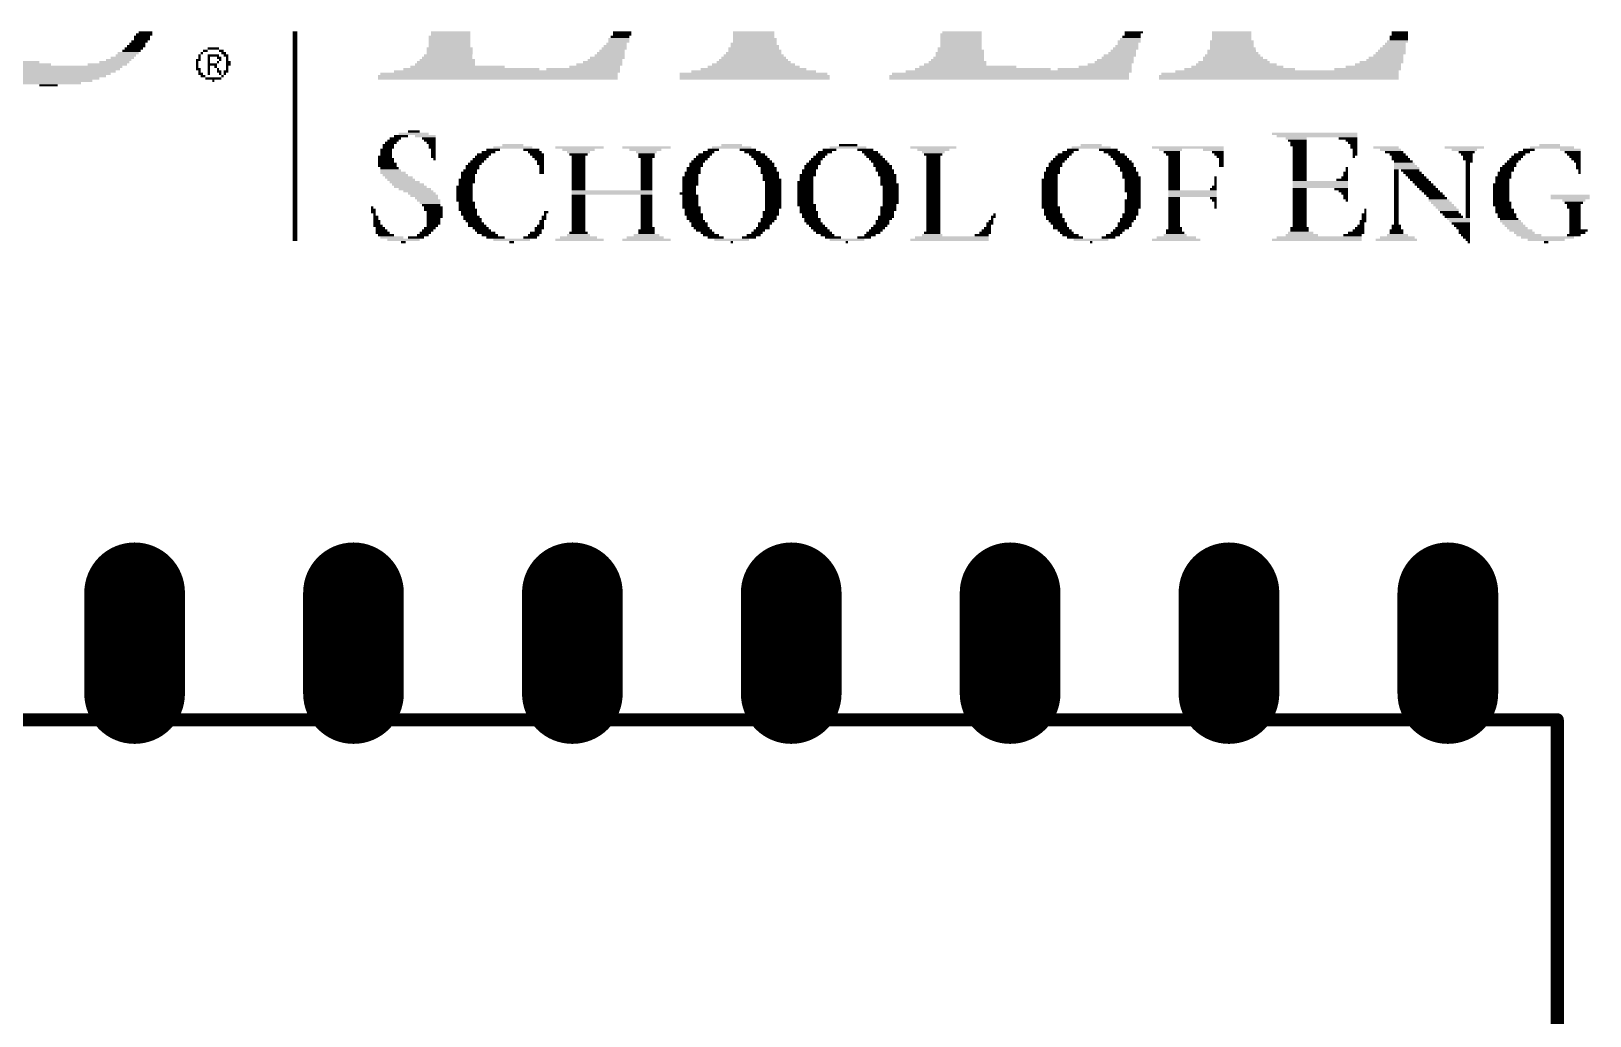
# Model space of a CAD drawing. Extents: x 0 to 49.2, y 3.8 to 49.5.
# Drawn here: x 20.64 to 38.73, y 15.23 to 26.66 of the extents above; entities that cross this region are included whole.
import ezdxf

# ---------------------------------------------------------------- set-up
doc = ezdxf.new("R2010")
doc.units = 0
for name, color, linetype in [('17', 82, 'CONTINUOUS'), ('200', 7, 'CONTINUOUS'), ('21', 253, 'CONTINUOUS')]:
    doc.layers.add(name, color=color, linetype=linetype)

# ---------------------------------------------------------------- blocks, each defined once
blk = doc.blocks.new('RECT')
blk.add_solid([(-0.5, -0.5), (0.5, -0.5), (-0.5, 0.5), (0.5, 0.5)])
blk = doc.blocks.new('LONGP100')
at = {"const_width": 1}
blk.add_lwpolyline([(-0.5, 0), (0.5, 0)], dxfattribs=at)
at = {"const_width": 0.5}
for points in [[(-0.5, 0.25, 1), (-0.5, -0.25)], [(0.5, -0.25, 1), (0.5, 0.25)]]:
    blk.add_lwpolyline(points, format="xyb", dxfattribs=at)

msp = doc.modelspace()

# ---------------------------------------------------------------- linework, layer by layer
at = {"layer": '21', "const_width": 0.1524}
for points in [[(38.349, 18.669), (12.949, 18.669)], [(38.349, 18.669), (38.349, 12.827)]]:
    msp.add_lwpolyline(points, dxfattribs=at)
at = {"layer": '21', "const_width": 0.0762}
for points in [[(38.3871, 18.669, 1), (38.3109, 18.669)], [(38.349, 18.6309, 1), (38.349, 18.7071)]]:
    msp.add_lwpolyline(points, format="xyb", dxfattribs=at)

# ---------------------------------------------------------------- block references
at = {"layer": '17', "xscale": 1.1684, "yscale": 1.1684, "rotation": 90}
for p in [(21.839, 19.558), (21.839, 19.558), (24.379, 19.558), (24.379, 19.558), (26.919, 19.558), (26.919, 19.558), (29.459, 19.558), (29.459, 19.558), (31.999, 19.558), (31.999, 19.558), (34.539, 19.558), (34.539, 19.558), (37.079, 19.558), (37.079, 19.558)]:
    msp.add_blockref('LONGP100', p, dxfattribs=at)
at = {"layer": '200'}
for p, xscale, yscale in [((21.9235, 26.5918), 0.1854, 0.0267), ((21.9502, 26.6185), 0.188, 0.0267), ((21.9641, 26.6453), 0.16, 0.0269), ((23.7015, 26.6453), 0.0533, 0.0269), ((23.7015, 26.6185), 0.0533, 0.0267), ((23.7015, 26.5918), 0.0533, 0.0267), ((25.4935, 26.5918), 0.4826, 0.0267), ((25.5074, 26.6453), 0.4547, 0.0269), ((25.5074, 26.6185), 0.4547, 0.0267), ((27.4721, 26.5918), 0.2134, 0.0267), ((27.4975, 26.6453), 0.2134, 0.0269), ((27.4975, 26.6185), 0.2134, 0.0267), ((29.0228, 26.6453), 0.4801, 0.0269), ((29.0228, 26.6185), 0.4801, 0.0267), ((29.0228, 26.5918), 0.4801, 0.0267), ((31.4282, 26.6185), 0.4801, 0.0267), ((31.4282, 26.5918), 0.4801, 0.0267), ((31.4409, 26.6453), 0.4547, 0.0269), ((33.4081, 26.5918), 0.2134, 0.0267), ((33.4335, 26.6453), 0.2134, 0.0269), ((33.4208, 26.6185), 0.188, 0.0267), ((34.5702, 26.6453), 0.4547, 0.0269), ((34.5702, 26.6185), 0.4547, 0.0267), ((34.5702, 26.5918), 0.4547, 0.0267), ((36.5095, 26.5918), 0.2134, 0.0267), ((36.5222, 26.6453), 0.188, 0.0269), ((36.5222, 26.6185), 0.188, 0.0267), ((21.7635, 26.4046), 0.2413, 0.0267), ((21.8028, 26.4313), 0.2134, 0.0267), ((21.8308, 26.4581), 0.2134, 0.0269), ((21.8562, 26.4849), 0.2134, 0.0267), ((21.8702, 26.5116), 0.1854, 0.0267), ((21.8968, 26.5384), 0.188, 0.0269), ((21.9235, 26.5652), 0.1854, 0.0267), ((22.6195, 26.4046), 0.0279, 0.0267), ((22.6601, 26.4313), 0.0533, 0.0267), ((22.7528, 26.4581), 0.1321, 0.0269), ((22.8455, 26.4313), 0.0533, 0.0267), ((22.8735, 26.4046), 0.0533, 0.0267), ((23.7015, 26.5652), 0.0533, 0.0267), ((23.7015, 26.5384), 0.0533, 0.0269), ((23.7015, 26.5116), 0.0533, 0.0267), ((23.7015, 26.4849), 0.0533, 0.0267), ((23.7015, 26.4581), 0.0533, 0.0269), ((23.7015, 26.4313), 0.0533, 0.0267), ((23.7015, 26.4046), 0.0533, 0.0267), ((25.4935, 26.4581), 0.5334, 0.0269), ((25.4935, 26.4313), 0.5334, 0.0267), ((25.4935, 26.4046), 0.5334, 0.0267), ((25.4935, 26.5652), 0.4826, 0.0267), ((25.4935, 26.5384), 0.4826, 0.0269), ((25.4935, 26.5116), 0.4826, 0.0267), ((25.4935, 26.4849), 0.4826, 0.0267), ((27.3655, 26.4046), 0.32, 0.0267), ((27.3782, 26.4313), 0.2946, 0.0267), ((27.4048, 26.4581), 0.2921, 0.0269), ((27.4175, 26.4849), 0.2667, 0.0267), ((27.4315, 26.5116), 0.2388, 0.0267), ((27.4582, 26.5652), 0.2413, 0.0267), ((27.4582, 26.5384), 0.2413, 0.0269), ((29.0228, 26.4046), 0.6426, 0.0267), ((29.0228, 26.4581), 0.5867, 0.0269), ((29.0368, 26.4313), 0.6147, 0.0267), ((29.0355, 26.4849), 0.5613, 0.0267), ((29.0228, 26.5116), 0.5359, 0.0267), ((29.0368, 26.5652), 0.508, 0.0267), ((29.0368, 26.5384), 0.508, 0.0269), ((31.4155, 26.4046), 0.5613, 0.0267), ((31.4142, 26.4581), 0.508, 0.0269), ((31.4282, 26.4313), 0.5359, 0.0267), ((31.4282, 26.5652), 0.4801, 0.0267), ((31.4282, 26.5384), 0.4801, 0.0269), ((31.4282, 26.5116), 0.4801, 0.0267), ((31.4282, 26.4849), 0.4801, 0.0267), ((33.3002, 26.4046), 0.3226, 0.0267), ((33.3141, 26.4313), 0.2946, 0.0267), ((33.3395, 26.4581), 0.2946, 0.0269), ((33.3535, 26.4849), 0.2667, 0.0267), ((33.3802, 26.5384), 0.2692, 0.0269), ((33.3662, 26.5116), 0.2413, 0.0267), ((33.3941, 26.5652), 0.2413, 0.0267), ((34.5702, 26.4313), 0.5613, 0.0267), ((34.5841, 26.4046), 0.5893, 0.0267), ((34.5714, 26.5384), 0.508, 0.0269), ((34.5714, 26.5116), 0.508, 0.0267), ((34.5714, 26.4849), 0.508, 0.0267), ((34.5841, 26.4581), 0.5334, 0.0269), ((34.5702, 26.5652), 0.4547, 0.0267), ((36.4142, 26.4046), 0.348, 0.0267), ((36.4282, 26.4313), 0.32, 0.0267), ((36.4409, 26.4581), 0.2946, 0.0269), ((36.4548, 26.4849), 0.2667, 0.0267), ((36.4688, 26.5116), 0.2388, 0.0267), ((36.4955, 26.5384), 0.2413, 0.0269), ((36.5095, 26.5652), 0.2134, 0.0267), ((20.3055, 26.2977), 0.856, 0.0267), ((20.3868, 26.271), 0.9627, 0.0267), ((20.8275, 26.2442), 1.7374, 0.0269), ((20.8275, 26.2174), 1.6866, 0.0267), ((21.5222, 26.271), 0.4547, 0.0267), ((21.6035, 26.2977), 0.348, 0.0267), ((21.6555, 26.3244), 0.2946, 0.0267), ((21.6962, 26.3512), 0.2692, 0.0269), ((21.7368, 26.378), 0.2388, 0.0267), ((22.5648, 26.2977), 0.0254, 0.0267), ((22.5648, 26.271), 0.0254, 0.0267), ((22.5648, 26.2442), 0.0254, 0.0269), ((22.5788, 26.3244), 0.0533, 0.0267), ((22.5788, 26.2174), 0.0533, 0.0267), ((22.5915, 26.378), 0.0279, 0.0267), ((22.5915, 26.3512), 0.0279, 0.0269), ((22.7528, 26.378), 0.1321, 0.0267), ((22.6995, 26.3512), 0.0254, 0.0269), ((22.6995, 26.3244), 0.0254, 0.0267), ((22.6995, 26.2977), 0.0254, 0.0267), ((22.7401, 26.271), 0.1067, 0.0267), ((22.6995, 26.2442), 0.0254, 0.0269), ((22.6995, 26.2174), 0.0254, 0.0267), ((22.7795, 26.2442), 0.0279, 0.0269), ((22.8201, 26.3512), 0.0533, 0.0269), ((22.8062, 26.2977), 0.0254, 0.0267), ((22.8062, 26.2174), 0.0254, 0.0267), ((22.8328, 26.3244), 0.0279, 0.0267), ((22.8989, 26.378), 0.0533, 0.0267), ((22.9128, 26.3512), 0.0254, 0.0269), ((22.9128, 26.3244), 0.0254, 0.0267), ((22.9128, 26.2442), 0.0254, 0.0269), ((22.9128, 26.2174), 0.0254, 0.0267), ((22.9268, 26.2977), 0.0533, 0.0267), ((22.9268, 26.271), 0.0533, 0.0267), ((23.7015, 26.378), 0.0533, 0.0267), ((23.7015, 26.3512), 0.0533, 0.0269), ((23.7015, 26.3244), 0.0533, 0.0267), ((23.7015, 26.2977), 0.0533, 0.0267), ((23.7015, 26.271), 0.0533, 0.0267), ((23.7015, 26.2442), 0.0533, 0.0269), ((23.7015, 26.2174), 0.0533, 0.0267), ((25.7462, 26.2174), 1.5773, 0.0267), ((25.5862, 26.2442), 1.0947, 0.0269), ((25.4401, 26.271), 0.696, 0.0267), ((25.4528, 26.2977), 0.6706, 0.0267), ((25.4668, 26.3244), 0.6426, 0.0267), ((25.4668, 26.3512), 0.5867, 0.0269), ((25.4795, 26.378), 0.5613, 0.0267), ((27.0441, 26.2174), 0.856, 0.0267), ((27.1775, 26.2442), 0.5893, 0.0269), ((27.2308, 26.271), 0.5334, 0.0267), ((27.2702, 26.2977), 0.4547, 0.0267), ((27.2969, 26.3244), 0.4013, 0.0267), ((27.3248, 26.3512), 0.4013, 0.0269), ((27.3515, 26.378), 0.348, 0.0267), ((29.0215, 26.2174), 1.2294, 0.0267), ((29.0228, 26.2442), 1.0693, 0.0269), ((29.0228, 26.271), 0.9627, 0.0267), ((29.0228, 26.2977), 0.856, 0.0267), ((29.0215, 26.3244), 0.8026, 0.0267), ((29.0228, 26.3512), 0.7493, 0.0269), ((29.0215, 26.378), 0.696, 0.0267), ((31.6822, 26.2174), 1.5773, 0.0267), ((31.5082, 26.2442), 1.1227, 0.0269), ((31.3609, 26.271), 0.7214, 0.0267), ((31.3875, 26.2977), 0.668, 0.0267), ((31.3888, 26.3244), 0.6147, 0.0267), ((31.4015, 26.3512), 0.5893, 0.0269), ((31.4155, 26.378), 0.5613, 0.0267), ((32.9801, 26.2174), 0.856, 0.0267), ((33.1008, 26.2442), 0.6147, 0.0269), ((33.1541, 26.271), 0.508, 0.0267), ((33.2062, 26.2977), 0.4547, 0.0267), ((33.2202, 26.3244), 0.4267, 0.0267), ((33.2468, 26.3512), 0.3734, 0.0269), ((33.2735, 26.378), 0.3759, 0.0267), ((34.6641, 26.2174), 1.2827, 0.0267), ((34.6362, 26.2442), 1.0693, 0.0269), ((34.6235, 26.271), 0.9373, 0.0267), ((34.5968, 26.2977), 0.828, 0.0267), ((34.5841, 26.3512), 0.696, 0.0269), ((34.6108, 26.3244), 0.7493, 0.0267), ((34.5829, 26.378), 0.6426, 0.0267), ((36.1475, 26.2174), 0.7747, 0.0267), ((36.2148, 26.2442), 0.6401, 0.0269), ((36.2681, 26.271), 0.5334, 0.0267), ((36.3088, 26.2977), 0.508, 0.0267), ((36.3482, 26.3244), 0.4293, 0.0267), ((36.3621, 26.3512), 0.4013, 0.0269), ((36.3888, 26.378), 0.348, 0.0267), ((20.8275, 26.1908), 1.5799, 0.0267), ((20.8275, 26.1641), 1.4681, 0.0267), ((20.8402, 26.1373), 1.336, 0.0269), ((20.8275, 26.1105), 1.204, 0.0267), ((20.8402, 26.0838), 1.016, 0.0267), ((20.8415, 26.0572), 0.7493, 0.0267), ((22.5915, 26.1908), 0.0279, 0.0267), ((22.6055, 26.1641), 0.0559, 0.0267), ((22.6322, 26.1373), 0.0533, 0.0269), ((22.7528, 26.1105), 0.188, 0.0267), ((22.6995, 26.1908), 0.0254, 0.0267), ((22.6995, 26.1641), 0.0254, 0.0267), ((22.7528, 26.0838), 0.0254, 0.0267), ((22.8201, 26.1908), 0.0533, 0.0267), ((22.8328, 26.1641), 0.0279, 0.0267), ((22.8595, 26.1373), 0.0254, 0.0269), ((22.8862, 26.1641), 0.0279, 0.0267), ((22.8989, 26.1908), 0.0533, 0.0267), ((23.7015, 26.1908), 0.0533, 0.0267), ((23.7015, 26.1641), 0.0533, 0.0267), ((23.7015, 26.1373), 0.0533, 0.0269), ((23.7015, 26.1105), 0.0533, 0.0267), ((23.7015, 26.0838), 0.0533, 0.0267), ((23.7015, 26.0572), 0.0533, 0.0267), ((26.0548, 26.1373), 2.7788, 0.0269), ((26.0548, 26.1105), 2.7788, 0.0267), ((26.0675, 26.1641), 2.7534, 0.0267), ((26.1615, 26.1908), 2.6213, 0.0267), ((29.0215, 26.1641), 1.712, 0.0267), ((29.0355, 26.1373), 1.7399, 0.0269), ((29.0355, 26.1105), 1.7399, 0.0267), ((29.0228, 26.1908), 1.4453, 0.0267), ((31.9895, 26.1373), 2.7813, 0.0269), ((31.9895, 26.1105), 2.7813, 0.0267), ((32.0035, 26.1641), 2.7534, 0.0267), ((32.0975, 26.1908), 2.6213, 0.0267), ((35.1188, 26.1373), 2.7813, 0.0269), ((35.1188, 26.1105), 2.7813, 0.0267), ((35.1315, 26.1641), 2.7559, 0.0267), ((35.2128, 26.1908), 2.5933, 0.0267), ((20.8402, 26.0304), 0.2134, 0.0269), ((23.7015, 26.0304), 0.0533, 0.0269), ((23.7015, 26.0036), 0.0533, 0.0267), ((23.7015, 25.9769), 0.0533, 0.0267), ((23.7015, 25.9501), 0.0533, 0.0269), ((23.7015, 25.9233), 0.0533, 0.0267), ((23.7015, 25.8966), 0.0533, 0.0267), ((23.7015, 25.87), 0.0533, 0.0267), ((23.7015, 25.8432), 0.0533, 0.0269), ((23.7015, 25.8164), 0.0533, 0.0267), ((23.7015, 25.7897), 0.0533, 0.0267), ((23.7015, 25.763), 0.0533, 0.0267), ((23.7015, 25.7362), 0.0533, 0.0269), ((23.7015, 25.7094), 0.0533, 0.0267), ((23.7015, 25.6828), 0.0533, 0.0267), ((23.7015, 25.6561), 0.0533, 0.0267), ((23.7015, 25.6293), 0.0533, 0.0269), ((23.7015, 25.6025), 0.0533, 0.0267), ((23.7015, 25.5758), 0.0533, 0.0267), ((23.7015, 25.5492), 0.0533, 0.0267), ((23.7015, 25.5224), 0.0533, 0.0269), ((23.7015, 25.4956), 0.0533, 0.0267), ((25.0782, 25.4956), 0.1346, 0.0267), ((23.7015, 25.4689), 0.0533, 0.0267), ((23.7015, 25.4421), 0.0533, 0.0269), ((23.7015, 25.4153), 0.0533, 0.0267), ((23.7015, 25.3886), 0.0533, 0.0267), ((23.7015, 25.362), 0.0533, 0.0267), ((23.7015, 25.3352), 0.0533, 0.0269), ((24.7848, 25.3352), 0.1321, 0.0269), ((24.8115, 25.362), 0.1346, 0.0267), ((24.8382, 25.3886), 0.1321, 0.0267), ((24.8648, 25.4153), 0.1346, 0.0267), ((24.9309, 25.4421), 0.16, 0.0269), ((25.0782, 25.4689), 0.348, 0.0267), ((25.2128, 25.4421), 0.2413, 0.0269), ((25.2534, 25.4153), 0.16, 0.0267), ((25.2661, 25.3886), 0.1346, 0.0267), ((25.2801, 25.362), 0.1067, 0.0267), ((25.2928, 25.3352), 0.0813, 0.0269), ((26.2288, 25.3352), 0.2413, 0.0269), ((28.7688, 25.3352), 0.2413, 0.0269), ((30.1188, 25.3352), 0.2134, 0.0269), ((32.9395, 25.3352), 0.2413, 0.0269), ((35.5328, 25.4689), 0.9881, 0.0267), ((35.5595, 25.4421), 0.9347, 0.0269), ((35.3195, 25.4153), 0.2413, 0.0267), ((35.3322, 25.3886), 0.2159, 0.0267), ((35.3461, 25.362), 0.188, 0.0267), ((35.3461, 25.3352), 0.188, 0.0269), ((35.9202, 25.4153), 0.2134, 0.0267), ((35.9608, 25.3886), 0.1321, 0.0267), ((35.9735, 25.362), 0.1067, 0.0267), ((35.9875, 25.3352), 0.0787, 0.0269), ((38.2608, 25.3352), 0.2413, 0.0269), ((23.7015, 25.3084), 0.0533, 0.0267), ((23.7015, 25.2817), 0.0533, 0.0267), ((23.7015, 25.255), 0.0533, 0.0267), ((23.7015, 25.2282), 0.0533, 0.0269), ((23.7015, 25.2014), 0.0533, 0.0267), ((23.7015, 25.1748), 0.0533, 0.0267), ((23.7015, 25.1481), 0.0533, 0.0267), ((24.7454, 25.2014), 0.16, 0.0267), ((24.7581, 25.1748), 0.1854, 0.0267), ((24.7581, 25.1481), 0.1854, 0.0267), ((24.7581, 25.2817), 0.1346, 0.0267), ((24.7581, 25.255), 0.1346, 0.0267), ((24.7581, 25.2282), 0.1346, 0.0269), ((24.7848, 25.3084), 0.1321, 0.0267), ((25.2928, 25.3084), 0.0813, 0.0267), ((25.3068, 25.2817), 0.0533, 0.0267), ((25.3068, 25.255), 0.0533, 0.0267), ((25.3068, 25.2282), 0.0533, 0.0269), ((25.3068, 25.2014), 0.0533, 0.0267), ((25.3195, 25.1748), 0.0279, 0.0267), ((25.8148, 25.1481), 0.16, 0.0267), ((25.8402, 25.1748), 0.16, 0.0267), ((25.8681, 25.2014), 0.16, 0.0267), ((25.8935, 25.2282), 0.16, 0.0269), ((25.9469, 25.255), 0.16, 0.0267), ((26.0002, 25.2817), 0.16, 0.0267), ((26.2288, 25.3084), 0.4547, 0.0267), ((26.4422, 25.2817), 0.1854, 0.0267), ((26.4828, 25.255), 0.16, 0.0267), ((26.5082, 25.2282), 0.16, 0.0269), ((26.5222, 25.2014), 0.1321, 0.0267), ((26.5349, 25.1748), 0.1067, 0.0267), ((26.5488, 25.1481), 0.0787, 0.0267), ((27.0035, 25.3084), 0.5613, 0.0267), ((26.9908, 25.2817), 0.3734, 0.0267), ((26.9908, 25.255), 0.2667, 0.0267), ((26.9895, 25.2282), 0.2134, 0.0269), ((26.9908, 25.2014), 0.16, 0.0267), ((26.9908, 25.1748), 0.16, 0.0267), ((26.9908, 25.1481), 0.16, 0.0267), ((27.7782, 25.3084), 0.5613, 0.0267), ((27.7655, 25.2817), 0.3734, 0.0267), ((27.7782, 25.255), 0.2413, 0.0267), ((27.7795, 25.2282), 0.188, 0.0269), ((27.7795, 25.2014), 0.188, 0.0267), ((27.7795, 25.1748), 0.1321, 0.0267), ((27.7795, 25.1481), 0.1321, 0.0267), ((28.3802, 25.1481), 0.16, 0.0267), ((28.4081, 25.1748), 0.16, 0.0267), ((28.4335, 25.2014), 0.16, 0.0267), ((28.4615, 25.2282), 0.16, 0.0269), ((28.5008, 25.255), 0.1321, 0.0267), ((28.5542, 25.2817), 0.1321, 0.0267), ((28.7688, 25.3084), 0.4547, 0.0267), ((28.9555, 25.2817), 0.188, 0.0267), ((29.0088, 25.255), 0.188, 0.0267), ((29.0622, 25.2282), 0.188, 0.0269), ((29.0888, 25.2014), 0.1854, 0.0267), ((29.1155, 25.1748), 0.188, 0.0267), ((29.1435, 25.1481), 0.188, 0.0267), ((29.7315, 25.1481), 0.1346, 0.0267), ((29.7569, 25.1748), 0.1346, 0.0267), ((29.7848, 25.2014), 0.1346, 0.0267), ((29.8115, 25.2282), 0.1321, 0.0269), ((29.8508, 25.255), 0.16, 0.0267), ((29.9042, 25.2817), 0.16, 0.0267), ((30.1188, 25.3084), 0.4267, 0.0267), ((30.3195, 25.2817), 0.188, 0.0267), ((30.3728, 25.255), 0.188, 0.0267), ((30.3995, 25.2282), 0.1854, 0.0269), ((30.4261, 25.2014), 0.188, 0.0267), ((30.4528, 25.1748), 0.1854, 0.0267), ((30.4795, 25.1481), 0.188, 0.0267), ((31.1081, 25.3084), 0.5359, 0.0267), ((31.1081, 25.2817), 0.3734, 0.0267), ((31.1081, 25.255), 0.2667, 0.0267), ((31.1069, 25.2282), 0.2134, 0.0269), ((31.1081, 25.2014), 0.16, 0.0267), ((31.1081, 25.1748), 0.16, 0.0267), ((31.1081, 25.1481), 0.16, 0.0267), ((32.5509, 25.1481), 0.16, 0.0267), ((32.5788, 25.1748), 0.16, 0.0267), ((32.6042, 25.2014), 0.16, 0.0267), ((32.6321, 25.2282), 0.16, 0.0269), ((32.6715, 25.255), 0.1321, 0.0267), ((32.7261, 25.2817), 0.1346, 0.0267), ((32.9395, 25.3084), 0.4547, 0.0267), ((33.1389, 25.2817), 0.2134, 0.0267), ((33.1795, 25.255), 0.188, 0.0267), ((33.2328, 25.2282), 0.188, 0.0269), ((33.2608, 25.2014), 0.188, 0.0267), ((33.2862, 25.1748), 0.188, 0.0267), ((33.3141, 25.1481), 0.188, 0.0267), ((34.0622, 25.3084), 0.8306, 0.0267), ((33.8615, 25.2817), 0.2667, 0.0267), ((33.8755, 25.255), 0.188, 0.0267), ((33.8894, 25.2282), 0.16, 0.0269), ((33.9021, 25.2014), 0.1346, 0.0267), ((33.9021, 25.1748), 0.1346, 0.0267), ((33.9021, 25.1481), 0.1346, 0.0267), ((34.3568, 25.2817), 0.2413, 0.0267), ((34.4101, 25.255), 0.1346, 0.0267), ((34.4241, 25.2282), 0.1067, 0.0269), ((34.4368, 25.2014), 0.0813, 0.0267), ((34.4508, 25.1748), 0.0533, 0.0267), ((34.4508, 25.1481), 0.0533, 0.0267), ((35.3588, 25.3084), 0.1626, 0.0267), ((35.3588, 25.2817), 0.1626, 0.0267), ((35.3588, 25.255), 0.1626, 0.0267), ((35.3588, 25.2282), 0.1626, 0.0269), ((35.3588, 25.2014), 0.1626, 0.0267), ((35.3588, 25.1748), 0.1626, 0.0267), ((35.3588, 25.1481), 0.1626, 0.0267), ((35.9875, 25.3084), 0.0787, 0.0267), ((35.9875, 25.2014), 0.0279, 0.0267), ((36.0002, 25.2817), 0.0533, 0.0267), ((36.0002, 25.255), 0.0533, 0.0267), ((36.0002, 25.2282), 0.0533, 0.0269), ((36.3621, 25.3084), 0.2946, 0.0267), ((36.4142, 25.2817), 0.2413, 0.0267), ((36.4561, 25.255), 0.2134, 0.0267), ((36.4955, 25.2282), 0.1854, 0.0269), ((36.5348, 25.1748), 0.2134, 0.0267), ((36.5222, 25.2014), 0.188, 0.0267), ((36.5628, 25.1481), 0.2134, 0.0267), ((37.2702, 25.3084), 0.4547, 0.0267), ((37.2715, 25.2817), 0.2946, 0.0267), ((37.2968, 25.255), 0.188, 0.0267), ((37.2981, 25.2282), 0.1346, 0.0269), ((37.3108, 25.2014), 0.1092, 0.0267), ((37.3108, 25.1748), 0.1092, 0.0267), ((37.3248, 25.1481), 0.0813, 0.0267), ((37.8315, 25.1481), 0.1346, 0.0267), ((37.8595, 25.1748), 0.1346, 0.0267), ((37.8849, 25.2014), 0.1346, 0.0267), ((37.9128, 25.2282), 0.1346, 0.0269), ((37.9661, 25.255), 0.1346, 0.0267), ((38.0195, 25.2817), 0.1346, 0.0267), ((38.2874, 25.3084), 0.508, 0.0267), ((38.5008, 25.2817), 0.2388, 0.0267), ((38.5275, 25.255), 0.1854, 0.0267), ((38.5402, 25.2282), 0.16, 0.0269), ((38.5541, 25.2014), 0.1321, 0.0267), ((38.5669, 25.1748), 0.1067, 0.0267), ((38.5808, 25.1481), 0.0787, 0.0267), ((23.7015, 25.1213), 0.0533, 0.0269), ((23.7015, 25.0945), 0.0533, 0.0267), ((23.7015, 25.0678), 0.0533, 0.0267), ((23.7015, 25.0412), 0.0533, 0.0267), ((23.7015, 25.0144), 0.0533, 0.0269), ((23.7015, 24.9876), 0.0533, 0.0267), ((23.7015, 24.9609), 0.0533, 0.0267), ((24.7721, 25.1213), 0.2134, 0.0269), ((24.7721, 25.0945), 0.2134, 0.0267), ((24.7975, 25.0678), 0.2134, 0.0267), ((24.8115, 25.0412), 0.2413, 0.0267), ((24.8382, 25.0144), 0.2946, 0.0269), ((24.8648, 24.9876), 0.2921, 0.0267), ((24.9042, 24.9609), 0.32, 0.0267), ((25.7195, 25.0144), 0.188, 0.0269), ((25.7068, 24.9876), 0.1626, 0.0267), ((25.7068, 24.9609), 0.1626, 0.0267), ((25.7335, 25.0412), 0.16, 0.0267), ((25.7614, 25.0945), 0.16, 0.0267), ((25.7614, 25.0678), 0.16, 0.0267), ((25.7868, 25.1213), 0.16, 0.0269), ((26.5488, 25.1213), 0.0787, 0.0269), ((26.5615, 25.0945), 0.0533, 0.0267), ((26.5615, 25.0678), 0.0533, 0.0267), ((26.5615, 25.0412), 0.0533, 0.0267), ((26.5615, 25.0144), 0.0533, 0.0269), ((26.9908, 25.1213), 0.16, 0.0269), ((26.9908, 25.0945), 0.16, 0.0267), ((26.9908, 25.0678), 0.16, 0.0267), ((26.9908, 25.0412), 0.16, 0.0267), ((26.9908, 25.0144), 0.16, 0.0269), ((26.9908, 24.9876), 0.16, 0.0267), ((26.9908, 24.9609), 0.16, 0.0267), ((27.7795, 25.1213), 0.1321, 0.0269), ((27.7795, 25.0945), 0.1321, 0.0267), ((27.7795, 25.0678), 0.1321, 0.0267), ((27.7795, 25.0412), 0.1321, 0.0267), ((27.7795, 25.0144), 0.1321, 0.0269), ((27.7795, 24.9876), 0.1321, 0.0267), ((27.7795, 24.9609), 0.1321, 0.0267), ((28.2875, 24.9609), 0.188, 0.0267), ((28.3141, 25.0144), 0.1854, 0.0269), ((28.3014, 24.9876), 0.16, 0.0267), ((28.3268, 25.0678), 0.16, 0.0267), ((28.3268, 25.0412), 0.16, 0.0267), ((28.3548, 25.1213), 0.16, 0.0269), ((28.3548, 25.0945), 0.16, 0.0267), ((29.1562, 25.1213), 0.2134, 0.0269), ((29.1689, 25.0945), 0.188, 0.0267), ((29.1968, 25.0678), 0.188, 0.0267), ((29.1968, 25.0412), 0.188, 0.0267), ((29.2095, 25.0144), 0.2134, 0.0269), ((29.2222, 24.9876), 0.188, 0.0267), ((29.2222, 24.9609), 0.188, 0.0267), ((29.6515, 24.9876), 0.188, 0.0267), ((29.6375, 24.9609), 0.16, 0.0267), ((29.6642, 25.0412), 0.1626, 0.0267), ((29.6642, 25.0144), 0.1626, 0.0269), ((29.6908, 25.0945), 0.16, 0.0267), ((29.6908, 25.0678), 0.16, 0.0267), ((29.7175, 25.1213), 0.1626, 0.0269), ((30.5201, 25.0945), 0.2134, 0.0267), ((30.5062, 25.1213), 0.1854, 0.0269), ((30.5328, 25.0678), 0.188, 0.0267), ((30.5455, 25.0412), 0.2134, 0.0267), ((30.5595, 25.0144), 0.1854, 0.0269), ((30.5735, 24.9876), 0.2134, 0.0267), ((30.5862, 24.9609), 0.188, 0.0267), ((31.1081, 25.1213), 0.16, 0.0269), ((31.1081, 25.0945), 0.16, 0.0267), ((31.1081, 25.0678), 0.16, 0.0267), ((31.1081, 25.0412), 0.16, 0.0267), ((31.1081, 25.0144), 0.16, 0.0269), ((31.1081, 24.9876), 0.16, 0.0267), ((31.1081, 24.9609), 0.16, 0.0267), ((32.4848, 25.0144), 0.1854, 0.0269), ((32.4721, 24.9876), 0.16, 0.0267), ((32.4721, 24.9609), 0.16, 0.0267), ((32.4975, 25.0678), 0.16, 0.0267), ((32.4975, 25.0412), 0.16, 0.0267), ((32.5255, 25.1213), 0.16, 0.0269), ((32.5255, 25.0945), 0.16, 0.0267), ((33.3268, 25.1213), 0.2134, 0.0269), ((33.3395, 25.0945), 0.188, 0.0267), ((33.3675, 25.0678), 0.188, 0.0267), ((33.3675, 25.0412), 0.188, 0.0267), ((33.3941, 25.0144), 0.1854, 0.0269), ((33.3941, 24.9876), 0.1854, 0.0267), ((33.4081, 24.9609), 0.2134, 0.0267), ((33.9021, 25.1213), 0.1346, 0.0269), ((33.9021, 25.0945), 0.1346, 0.0267), ((33.9021, 25.0678), 0.1346, 0.0267), ((33.9021, 25.0412), 0.1346, 0.0267), ((33.9021, 25.0144), 0.1346, 0.0269), ((33.9021, 24.9876), 0.1346, 0.0267), ((33.9021, 24.9609), 0.1346, 0.0267), ((34.3835, 24.9609), 0.0254, 0.0267), ((34.4508, 25.1213), 0.0533, 0.0269), ((34.4508, 25.0945), 0.0533, 0.0267), ((35.3588, 25.1213), 0.1626, 0.0269), ((35.3588, 25.0945), 0.1626, 0.0267), ((35.3588, 25.0678), 0.1626, 0.0267), ((35.3588, 25.0412), 0.1626, 0.0267), ((35.3588, 25.0144), 0.1626, 0.0269), ((35.3588, 24.9876), 0.1626, 0.0267), ((35.3588, 24.9609), 0.1626, 0.0267), ((35.8808, 24.9609), 0.0787, 0.0267), ((35.8935, 25.0144), 0.0533, 0.0269), ((35.8935, 24.9876), 0.0533, 0.0267), ((35.9075, 25.0678), 0.0254, 0.0267), ((35.9075, 25.0412), 0.0254, 0.0267), ((36.5755, 25.1213), 0.2388, 0.0269), ((36.5895, 25.0945), 0.2667, 0.0267), ((36.6022, 25.0678), 0.2921, 0.0267), ((36.4828, 25.0412), 0.0533, 0.0267), ((36.4828, 25.0144), 0.0533, 0.0269), ((36.4828, 24.9876), 0.0533, 0.0267), ((36.4828, 24.9609), 0.0533, 0.0267), ((36.6415, 25.0412), 0.2134, 0.0267), ((36.6695, 25.0144), 0.2134, 0.0269), ((36.6949, 24.9876), 0.2134, 0.0267), ((36.7228, 24.9609), 0.2134, 0.0267), ((37.3108, 25.1213), 0.0533, 0.0269), ((37.3108, 25.0945), 0.0533, 0.0267), ((37.3108, 25.0678), 0.0533, 0.0267), ((37.3108, 25.0412), 0.0533, 0.0267), ((37.3108, 25.0144), 0.0533, 0.0269), ((37.3108, 24.9876), 0.0533, 0.0267), ((37.3108, 24.9609), 0.0533, 0.0267), ((37.7248, 24.9609), 0.1854, 0.0267), ((37.7375, 25.0144), 0.16, 0.0269), ((37.7375, 24.9876), 0.16, 0.0267), ((37.7655, 25.0678), 0.16, 0.0267), ((37.7655, 25.0412), 0.16, 0.0267), ((37.7921, 25.0945), 0.1626, 0.0267), ((37.8061, 25.1213), 0.1346, 0.0269), ((38.5935, 25.1213), 0.0533, 0.0269), ((38.5935, 25.0945), 0.0533, 0.0267), ((38.5935, 25.0678), 0.0533, 0.0267), ((38.6075, 25.0412), 0.0254, 0.0267), ((38.6075, 25.0144), 0.0254, 0.0269), ((23.7015, 24.9341), 0.0533, 0.0269), ((23.7015, 24.9073), 0.0533, 0.0267), ((23.7015, 24.8806), 0.0533, 0.0267), ((23.7015, 24.854), 0.0533, 0.0267), ((23.7015, 24.8272), 0.0533, 0.0269), ((23.7015, 24.8004), 0.0533, 0.0267), ((23.7015, 24.7737), 0.0533, 0.0267), ((24.9321, 24.9341), 0.32, 0.0269), ((24.9715, 24.9073), 0.348, 0.0267), ((25.0121, 24.8806), 0.3734, 0.0267), ((25.0388, 24.854), 0.3759, 0.0267), ((25.0922, 24.8272), 0.3759, 0.0269), ((25.1315, 24.8004), 0.348, 0.0267), ((25.1722, 24.7737), 0.3226, 0.0267), ((25.6662, 24.854), 0.188, 0.0267), ((25.6662, 24.8272), 0.188, 0.0269), ((25.6662, 24.8004), 0.188, 0.0267), ((25.6662, 24.7737), 0.188, 0.0267), ((25.6941, 24.9341), 0.188, 0.0269), ((25.6941, 24.9073), 0.188, 0.0267), ((25.6802, 24.8806), 0.16, 0.0267), ((26.9908, 24.9341), 0.16, 0.0269), ((26.9908, 24.9073), 0.16, 0.0267), ((26.9908, 24.8806), 0.16, 0.0267), ((26.9908, 24.854), 0.16, 0.0267), ((26.9908, 24.8272), 0.16, 0.0269), ((27.3782, 24.8004), 0.9347, 0.0267), ((27.3782, 24.7737), 0.9347, 0.0267), ((27.7795, 24.9341), 0.1321, 0.0269), ((27.7795, 24.9073), 0.1321, 0.0267), ((27.7795, 24.8806), 0.1321, 0.0267), ((27.7795, 24.854), 0.1321, 0.0267), ((27.7795, 24.8272), 0.1321, 0.0269), ((28.2595, 24.7737), 0.188, 0.0267), ((28.2875, 24.9341), 0.188, 0.0269), ((28.2875, 24.9073), 0.188, 0.0267), ((28.2875, 24.8806), 0.188, 0.0267), ((28.2735, 24.854), 0.16, 0.0267), ((28.2735, 24.8272), 0.16, 0.0269), ((28.2735, 24.8004), 0.16, 0.0267), ((29.2362, 24.9341), 0.2159, 0.0269), ((29.2501, 24.9073), 0.188, 0.0267), ((29.2501, 24.8806), 0.188, 0.0267), ((29.2501, 24.854), 0.188, 0.0267), ((29.2501, 24.8272), 0.188, 0.0269), ((29.2501, 24.8004), 0.188, 0.0267), ((29.2501, 24.7737), 0.188, 0.0267), ((29.6235, 24.9073), 0.188, 0.0267), ((29.6235, 24.8806), 0.188, 0.0267), ((29.6235, 24.854), 0.188, 0.0267), ((29.6235, 24.8272), 0.188, 0.0269), ((29.6235, 24.8004), 0.188, 0.0267), ((29.6235, 24.7737), 0.188, 0.0267), ((29.6375, 24.9341), 0.16, 0.0269), ((30.5862, 24.9341), 0.188, 0.0269), ((30.5862, 24.9073), 0.188, 0.0267), ((30.5989, 24.8806), 0.2134, 0.0267), ((30.6128, 24.854), 0.1854, 0.0267), ((30.6128, 24.8272), 0.1854, 0.0269), ((30.6128, 24.8004), 0.1854, 0.0267), ((30.6128, 24.7737), 0.1854, 0.0267), ((31.1081, 24.9341), 0.16, 0.0269), ((31.1081, 24.9073), 0.16, 0.0267), ((31.1081, 24.8806), 0.16, 0.0267), ((31.1081, 24.854), 0.16, 0.0267), ((31.1081, 24.8272), 0.16, 0.0269), ((31.1081, 24.8004), 0.16, 0.0267), ((31.1081, 24.7737), 0.16, 0.0267), ((32.4582, 24.9341), 0.188, 0.0269), ((32.4582, 24.9073), 0.188, 0.0267), ((32.4582, 24.8806), 0.188, 0.0267), ((32.4582, 24.854), 0.188, 0.0267), ((32.4582, 24.8272), 0.188, 0.0269), ((32.4582, 24.8004), 0.188, 0.0267), ((32.4582, 24.7737), 0.188, 0.0267), ((33.4208, 24.9341), 0.188, 0.0269), ((33.4208, 24.9073), 0.188, 0.0267), ((33.4208, 24.8806), 0.188, 0.0267), ((33.4208, 24.854), 0.188, 0.0267), ((33.4208, 24.8272), 0.188, 0.0269), ((33.4208, 24.8004), 0.188, 0.0267), ((33.4348, 24.7737), 0.16, 0.0267), ((33.9021, 24.9341), 0.1346, 0.0269), ((33.9021, 24.9073), 0.1346, 0.0267), ((33.9021, 24.8806), 0.1346, 0.0267), ((33.9021, 24.854), 0.1346, 0.0267), ((33.9021, 24.8272), 0.1346, 0.0269), ((34.1155, 24.8004), 0.5613, 0.0267), ((34.1155, 24.7737), 0.5613, 0.0267), ((34.3568, 24.8272), 0.0787, 0.0269), ((34.3695, 24.854), 0.0533, 0.0267), ((34.3835, 24.9341), 0.0254, 0.0269), ((34.3835, 24.9073), 0.0254, 0.0267), ((34.3835, 24.8806), 0.0254, 0.0267), ((35.3588, 24.9341), 0.1626, 0.0269), ((35.3588, 24.8272), 0.1626, 0.0269), ((35.3588, 24.8004), 0.1626, 0.0267), ((35.3588, 24.7737), 0.1626, 0.0267), ((35.5989, 24.9073), 0.6426, 0.0267), ((35.5989, 24.8806), 0.6426, 0.0267), ((35.5989, 24.854), 0.6426, 0.0267), ((35.8402, 24.8272), 0.16, 0.0269), ((35.8529, 24.9341), 0.1346, 0.0269), ((35.8668, 24.8004), 0.1067, 0.0267), ((35.8808, 24.7737), 0.0787, 0.0267), ((36.4828, 24.9341), 0.0533, 0.0269), ((36.4828, 24.9073), 0.0533, 0.0267), ((36.4828, 24.8806), 0.0533, 0.0267), ((36.4828, 24.854), 0.0533, 0.0267), ((36.4828, 24.8272), 0.0533, 0.0269), ((36.4828, 24.8004), 0.0533, 0.0267), ((36.4828, 24.7737), 0.0533, 0.0267), ((36.7495, 24.9341), 0.2159, 0.0269), ((36.7762, 24.9073), 0.2134, 0.0267), ((36.8028, 24.8806), 0.2159, 0.0267), ((36.8295, 24.854), 0.2134, 0.0267), ((36.8562, 24.8272), 0.2159, 0.0269), ((36.8828, 24.8004), 0.2134, 0.0267), ((36.9095, 24.7737), 0.2159, 0.0267), ((37.3108, 24.9341), 0.0533, 0.0269), ((37.3108, 24.9073), 0.0533, 0.0267), ((37.3108, 24.8806), 0.0533, 0.0267), ((37.3108, 24.854), 0.0533, 0.0267), ((37.3108, 24.8272), 0.0533, 0.0269), ((37.3108, 24.8004), 0.0533, 0.0267), ((37.3108, 24.7737), 0.0533, 0.0267), ((37.6982, 24.8806), 0.188, 0.0267), ((37.6982, 24.854), 0.188, 0.0267), ((37.6982, 24.8272), 0.188, 0.0269), ((37.6982, 24.8004), 0.188, 0.0267), ((37.6982, 24.7737), 0.188, 0.0267), ((37.7121, 24.9341), 0.16, 0.0269), ((37.7121, 24.9073), 0.16, 0.0267), ((23.7015, 24.747), 0.0533, 0.0267), ((23.7015, 24.7202), 0.0533, 0.0269), ((23.7015, 24.6934), 0.0533, 0.0267), ((23.7015, 24.6668), 0.0533, 0.0267), ((23.7015, 24.6401), 0.0533, 0.0267), ((23.7015, 24.6133), 0.0533, 0.0269), ((24.5968, 24.6133), 0.0254, 0.0269), ((25.1988, 24.747), 0.32, 0.0267), ((25.2255, 24.7202), 0.2667, 0.0269), ((25.2522, 24.6934), 0.2692, 0.0267), ((25.2661, 24.6668), 0.2413, 0.0267), ((25.2801, 24.6401), 0.2134, 0.0267), ((25.3055, 24.6133), 0.2134, 0.0269), ((25.6662, 24.747), 0.188, 0.0267), ((25.6662, 24.7202), 0.188, 0.0269), ((25.6662, 24.6934), 0.188, 0.0267), ((25.6941, 24.6668), 0.188, 0.0267), ((25.6941, 24.6401), 0.188, 0.0267), ((25.6941, 24.6133), 0.188, 0.0269), ((26.9908, 24.747), 0.16, 0.0267), ((26.9908, 24.7202), 0.16, 0.0269), ((26.9908, 24.6934), 0.16, 0.0267), ((26.9908, 24.6668), 0.16, 0.0267), ((26.9908, 24.6401), 0.16, 0.0267), ((26.9908, 24.6133), 0.16, 0.0269), ((27.7795, 24.747), 0.1321, 0.0267), ((27.7795, 24.7202), 0.1321, 0.0269), ((27.7795, 24.6934), 0.1321, 0.0267), ((27.7795, 24.6668), 0.1321, 0.0267), ((27.7795, 24.6401), 0.1321, 0.0267), ((27.7795, 24.6133), 0.1321, 0.0269), ((28.2875, 24.747), 0.188, 0.0267), ((28.2875, 24.7202), 0.188, 0.0269), ((28.2875, 24.6934), 0.188, 0.0267), ((28.2875, 24.6668), 0.188, 0.0267), ((28.2875, 24.6401), 0.188, 0.0267), ((28.3002, 24.6133), 0.2134, 0.0269), ((29.2501, 24.747), 0.188, 0.0267), ((29.2501, 24.7202), 0.188, 0.0269), ((29.2501, 24.6934), 0.188, 0.0267), ((29.2501, 24.6668), 0.188, 0.0267), ((29.2501, 24.6401), 0.188, 0.0267), ((29.2501, 24.6133), 0.188, 0.0269), ((29.6235, 24.747), 0.188, 0.0267), ((29.6235, 24.7202), 0.188, 0.0269), ((29.6235, 24.6934), 0.188, 0.0267), ((29.6235, 24.6668), 0.188, 0.0267), ((29.6375, 24.6401), 0.2159, 0.0267), ((29.6515, 24.6133), 0.188, 0.0269), ((30.5862, 24.6133), 0.188, 0.0269), ((30.6128, 24.747), 0.1854, 0.0267), ((30.6128, 24.7202), 0.1854, 0.0269), ((30.6128, 24.6934), 0.1854, 0.0267), ((30.6128, 24.6668), 0.1854, 0.0267), ((30.6001, 24.6401), 0.16, 0.0267), ((31.1081, 24.747), 0.16, 0.0267), ((31.1081, 24.7202), 0.16, 0.0269), ((31.1081, 24.6934), 0.16, 0.0267), ((31.1081, 24.6668), 0.16, 0.0267), ((31.1081, 24.6401), 0.16, 0.0267), ((31.1081, 24.6133), 0.16, 0.0269), ((32.4708, 24.6133), 0.2134, 0.0269), ((32.4582, 24.747), 0.188, 0.0267), ((32.4582, 24.7202), 0.188, 0.0269), ((32.4582, 24.6934), 0.188, 0.0267), ((32.4582, 24.6668), 0.188, 0.0267), ((32.4582, 24.6401), 0.188, 0.0267), ((33.4208, 24.6934), 0.188, 0.0267), ((33.4208, 24.6668), 0.188, 0.0267), ((33.4208, 24.6401), 0.188, 0.0267), ((33.4208, 24.6133), 0.188, 0.0269), ((33.4348, 24.747), 0.16, 0.0267), ((33.4348, 24.7202), 0.16, 0.0269), ((34.1155, 24.747), 0.5613, 0.0267), ((33.9021, 24.7202), 0.1346, 0.0269), ((33.9021, 24.6934), 0.1346, 0.0267), ((33.9021, 24.6668), 0.1346, 0.0267), ((33.9021, 24.6401), 0.1346, 0.0267), ((33.9021, 24.6133), 0.1346, 0.0269), ((34.3568, 24.7202), 0.0787, 0.0269), ((34.3695, 24.6934), 0.0533, 0.0267), ((34.3835, 24.6668), 0.0254, 0.0267), ((34.3835, 24.6401), 0.0254, 0.0267), ((34.3835, 24.6133), 0.0254, 0.0269), ((35.3588, 24.747), 0.1626, 0.0267), ((35.3588, 24.7202), 0.1626, 0.0269), ((35.3588, 24.6934), 0.1626, 0.0267), ((35.3588, 24.6668), 0.1626, 0.0267), ((35.3588, 24.6401), 0.1626, 0.0267), ((35.3588, 24.6133), 0.1626, 0.0269), ((35.8935, 24.747), 0.0533, 0.0267), ((35.8935, 24.7202), 0.0533, 0.0269), ((35.9075, 24.6934), 0.0254, 0.0267), ((36.4828, 24.747), 0.0533, 0.0267), ((36.4828, 24.7202), 0.0533, 0.0269), ((36.4828, 24.6934), 0.0533, 0.0267), ((36.4828, 24.6668), 0.0533, 0.0267), ((36.4828, 24.6401), 0.0533, 0.0267), ((36.4828, 24.6133), 0.0533, 0.0269), ((36.9362, 24.747), 0.2134, 0.0267), ((36.9641, 24.7202), 0.2134, 0.0269), ((36.9768, 24.6934), 0.2388, 0.0267), ((37.0035, 24.6668), 0.2413, 0.0267), ((37.0301, 24.6401), 0.2388, 0.0267), ((37.0568, 24.6133), 0.2413, 0.0269), ((37.3108, 24.747), 0.0533, 0.0267), ((37.3108, 24.7202), 0.0533, 0.0269), ((37.3108, 24.6934), 0.0533, 0.0267), ((37.3108, 24.6668), 0.0533, 0.0267), ((37.3108, 24.6401), 0.0533, 0.0267), ((37.3108, 24.6133), 0.0533, 0.0269), ((37.6982, 24.747), 0.188, 0.0267), ((37.6982, 24.7202), 0.188, 0.0269), ((37.6982, 24.6934), 0.188, 0.0267), ((37.7109, 24.6668), 0.2134, 0.0267), ((37.7109, 24.6401), 0.2134, 0.0267), ((37.7248, 24.6133), 0.1854, 0.0269), ((38.4995, 24.747), 0.4547, 0.0267), ((38.4995, 24.7202), 0.4547, 0.0269), ((38.5402, 24.6934), 0.2667, 0.0267), ((38.5415, 24.6668), 0.2134, 0.0267), ((38.5402, 24.6401), 0.16, 0.0267), ((38.5402, 24.6133), 0.16, 0.0269), ((23.7015, 24.5865), 0.0533, 0.0267), ((23.7015, 24.5598), 0.0533, 0.0267), ((23.7015, 24.5332), 0.0533, 0.0267), ((23.7015, 24.5064), 0.0533, 0.0269), ((23.7015, 24.4796), 0.0533, 0.0267), ((23.7015, 24.4529), 0.0533, 0.0267), ((23.7015, 24.4261), 0.0533, 0.0269), ((24.6108, 24.5865), 0.0533, 0.0267), ((24.6108, 24.5598), 0.0533, 0.0267), ((24.6235, 24.5332), 0.0279, 0.0267), ((24.6375, 24.5064), 0.0559, 0.0269), ((24.6375, 24.4796), 0.0559, 0.0267), ((24.6502, 24.4529), 0.0813, 0.0267), ((24.6502, 24.4261), 0.0813, 0.0269), ((25.3055, 24.5865), 0.2134, 0.0267), ((25.3195, 24.5598), 0.1854, 0.0267), ((25.3195, 24.5332), 0.1854, 0.0267), ((25.3195, 24.5064), 0.1854, 0.0269), ((25.3068, 24.4796), 0.16, 0.0267), ((25.3068, 24.4529), 0.16, 0.0267), ((25.3068, 24.4261), 0.16, 0.0269), ((25.7068, 24.5865), 0.2134, 0.0267), ((25.7195, 24.5598), 0.188, 0.0267), ((25.7195, 24.5332), 0.188, 0.0267), ((25.7475, 24.5064), 0.188, 0.0269), ((25.7602, 24.4796), 0.2134, 0.0267), ((25.7741, 24.4529), 0.1854, 0.0267), ((25.8008, 24.4261), 0.188, 0.0269), ((26.5615, 24.4529), 0.0533, 0.0267), ((26.5615, 24.4261), 0.0533, 0.0269), ((26.5895, 24.5064), 0.0533, 0.0269), ((26.5895, 24.4796), 0.0533, 0.0267), ((26.6149, 24.5598), 0.0533, 0.0267), ((26.6022, 24.5332), 0.0279, 0.0267), ((26.9908, 24.5865), 0.16, 0.0267), ((26.9908, 24.5598), 0.16, 0.0267), ((26.9908, 24.5332), 0.16, 0.0267), ((26.9908, 24.5064), 0.16, 0.0269), ((26.9908, 24.4796), 0.16, 0.0267), ((26.9908, 24.4529), 0.16, 0.0267), ((26.9908, 24.4261), 0.16, 0.0269), ((27.7795, 24.5865), 0.1321, 0.0267), ((27.7795, 24.5598), 0.1321, 0.0267), ((27.7795, 24.5332), 0.1321, 0.0267), ((27.7795, 24.5064), 0.1321, 0.0269), ((27.7795, 24.4796), 0.1321, 0.0267), ((27.7795, 24.4529), 0.1321, 0.0267), ((27.7795, 24.4261), 0.1321, 0.0269), ((28.3141, 24.5865), 0.1854, 0.0267), ((28.3141, 24.5598), 0.1854, 0.0267), ((28.3281, 24.5332), 0.2134, 0.0267), ((28.3408, 24.5064), 0.188, 0.0269), ((28.3408, 24.4796), 0.188, 0.0267), ((28.3675, 24.4529), 0.1854, 0.0267), ((28.3941, 24.4261), 0.188, 0.0269), ((29.1562, 24.4261), 0.1626, 0.0269), ((29.1968, 24.4796), 0.188, 0.0267), ((29.1828, 24.4529), 0.16, 0.0267), ((29.2222, 24.5598), 0.188, 0.0267), ((29.2222, 24.5332), 0.188, 0.0267), ((29.2095, 24.5064), 0.1626, 0.0269), ((29.2362, 24.5865), 0.16, 0.0267), ((29.6515, 24.5865), 0.188, 0.0267), ((29.6642, 24.5598), 0.2134, 0.0267), ((29.6769, 24.5332), 0.188, 0.0267), ((29.6769, 24.5064), 0.188, 0.0269), ((29.7048, 24.4796), 0.188, 0.0267), ((29.7048, 24.4529), 0.188, 0.0267), ((29.7302, 24.4261), 0.188, 0.0269), ((30.5189, 24.4529), 0.16, 0.0267), ((30.5189, 24.4261), 0.16, 0.0269), ((30.5595, 24.5064), 0.1854, 0.0269), ((30.5468, 24.4796), 0.16, 0.0267), ((30.5862, 24.5865), 0.188, 0.0267), ((30.5722, 24.5598), 0.16, 0.0267), ((30.5722, 24.5332), 0.16, 0.0267), ((31.1081, 24.5865), 0.16, 0.0267), ((31.1081, 24.5598), 0.16, 0.0267), ((31.1081, 24.5332), 0.16, 0.0267), ((31.1081, 24.5064), 0.16, 0.0269), ((31.1081, 24.4796), 0.16, 0.0267), ((31.1081, 24.4529), 0.16, 0.0267), ((31.1081, 24.4261), 0.16, 0.0269), ((31.7622, 24.4261), 0.0813, 0.0269), ((31.7762, 24.4529), 0.0533, 0.0267), ((31.8041, 24.5064), 0.0533, 0.0269), ((31.7901, 24.4796), 0.0254, 0.0267), ((31.8168, 24.5332), 0.0279, 0.0267), ((32.4848, 24.5865), 0.1854, 0.0267), ((32.4848, 24.5598), 0.1854, 0.0267), ((32.4988, 24.5332), 0.2134, 0.0267), ((32.5115, 24.5064), 0.188, 0.0269), ((32.5242, 24.4796), 0.2134, 0.0267), ((32.5382, 24.4529), 0.1854, 0.0267), ((32.5648, 24.4261), 0.188, 0.0269), ((33.3268, 24.4261), 0.1626, 0.0269), ((33.3675, 24.4796), 0.188, 0.0267), ((33.3535, 24.4529), 0.16, 0.0267), ((33.3941, 24.5332), 0.1854, 0.0267), ((33.3814, 24.5064), 0.16, 0.0269), ((33.4068, 24.5865), 0.16, 0.0267), ((33.4068, 24.5598), 0.16, 0.0267), ((33.9021, 24.5865), 0.1346, 0.0267), ((33.9021, 24.5598), 0.1346, 0.0267), ((33.9021, 24.5332), 0.1346, 0.0267), ((33.9021, 24.5064), 0.1346, 0.0269), ((33.9021, 24.4796), 0.1346, 0.0267), ((33.9021, 24.4529), 0.1346, 0.0267), ((33.9021, 24.4261), 0.1346, 0.0269), ((35.3588, 24.5865), 0.1626, 0.0267), ((35.3588, 24.5598), 0.1626, 0.0267), ((35.3588, 24.5332), 0.1626, 0.0267), ((35.3588, 24.5064), 0.1626, 0.0269), ((35.3588, 24.4796), 0.1626, 0.0267), ((35.3588, 24.4529), 0.1626, 0.0267), ((35.3588, 24.4261), 0.1626, 0.0269), ((36.0942, 24.4529), 0.0787, 0.0267), ((36.0815, 24.4261), 0.0533, 0.0269), ((36.1069, 24.5332), 0.0533, 0.0267), ((36.1069, 24.5064), 0.0533, 0.0269), ((36.1069, 24.4796), 0.0533, 0.0267), ((36.1208, 24.5865), 0.0254, 0.0267), ((36.1208, 24.5598), 0.0254, 0.0267), ((36.4828, 24.5865), 0.0533, 0.0267), ((36.4828, 24.5598), 0.0533, 0.0267), ((36.4828, 24.5332), 0.0533, 0.0267), ((36.4828, 24.5064), 0.0533, 0.0269), ((36.4828, 24.4796), 0.0533, 0.0267), ((36.4828, 24.4529), 0.0533, 0.0267), ((36.4828, 24.4261), 0.0533, 0.0269), ((37.0835, 24.5865), 0.2388, 0.0267), ((37.0962, 24.5598), 0.2134, 0.0267), ((37.1241, 24.5332), 0.2134, 0.0267), ((37.1495, 24.5064), 0.2134, 0.0269), ((37.2041, 24.4796), 0.2667, 0.0267), ((37.2168, 24.4529), 0.2413, 0.0267), ((37.2308, 24.4261), 0.2134, 0.0269), ((37.3108, 24.5865), 0.0533, 0.0267), ((37.3108, 24.5598), 0.0533, 0.0267), ((37.3108, 24.5332), 0.0533, 0.0267), ((37.3108, 24.5064), 0.0533, 0.0269), ((37.7388, 24.5865), 0.2134, 0.0267), ((37.7388, 24.5598), 0.2134, 0.0267), ((37.7655, 24.5332), 0.2159, 0.0267), ((37.7655, 24.5064), 0.2159, 0.0269), ((37.7921, 24.4796), 0.2134, 0.0267), ((37.8061, 24.4529), 0.2413, 0.0267), ((37.8315, 24.4261), 0.2413, 0.0269), ((38.5541, 24.5865), 0.1321, 0.0267), ((38.5541, 24.5598), 0.1321, 0.0267), ((38.5541, 24.5332), 0.1321, 0.0267), ((38.5541, 24.5064), 0.1321, 0.0269), ((38.5541, 24.4796), 0.1321, 0.0267), ((38.5541, 24.4529), 0.1321, 0.0267), ((38.5541, 24.4261), 0.1321, 0.0269), ((23.7015, 24.3993), 0.0533, 0.0267), ((23.7015, 24.3726), 0.0533, 0.0267), ((23.7015, 24.346), 0.0533, 0.0267), ((23.7015, 24.3192), 0.0533, 0.0269), ((23.7015, 24.2924), 0.0533, 0.0267), ((23.7015, 24.2657), 0.0533, 0.0267), ((23.7015, 24.239), 0.0533, 0.0267), ((24.6642, 24.3993), 0.1092, 0.0267), ((24.6908, 24.3726), 0.1067, 0.0267), ((24.7048, 24.346), 0.1346, 0.0267), ((24.7175, 24.3192), 0.16, 0.0269), ((24.7581, 24.2924), 0.1854, 0.0267), ((24.8242, 24.2657), 0.2667, 0.0267), ((24.9588, 24.239), 0.3734, 0.0267), ((25.1049, 24.2657), 0.188, 0.0267), ((25.1849, 24.2924), 0.1346, 0.0267), ((25.2128, 24.3192), 0.1346, 0.0269), ((25.2395, 24.346), 0.1321, 0.0267), ((25.2661, 24.3726), 0.1346, 0.0267), ((25.2928, 24.3993), 0.1321, 0.0267), ((25.8135, 24.3993), 0.2134, 0.0267), ((25.8542, 24.3726), 0.188, 0.0267), ((25.8808, 24.346), 0.1854, 0.0267), ((25.9202, 24.3192), 0.2134, 0.0269), ((25.9608, 24.2924), 0.188, 0.0267), ((26.0269, 24.2657), 0.2134, 0.0267), ((26.2148, 24.239), 0.4267, 0.0267), ((26.4295, 24.2657), 0.16, 0.0267), ((26.4688, 24.2924), 0.1321, 0.0267), ((26.4955, 24.3192), 0.1346, 0.0269), ((26.5349, 24.3726), 0.1067, 0.0267), ((26.5222, 24.346), 0.0813, 0.0267), ((26.5488, 24.3993), 0.0787, 0.0267), ((27.0035, 24.239), 0.5613, 0.0267), ((26.9908, 24.2657), 0.4293, 0.0267), ((26.9908, 24.2924), 0.2667, 0.0267), ((26.9895, 24.3192), 0.2134, 0.0269), ((26.9908, 24.3993), 0.16, 0.0267), ((26.9908, 24.3726), 0.16, 0.0267), ((26.9908, 24.346), 0.16, 0.0267), ((27.7782, 24.239), 0.5613, 0.0267), ((27.7655, 24.2657), 0.4293, 0.0267), ((27.7795, 24.2924), 0.2946, 0.0267), ((27.7795, 24.346), 0.188, 0.0267), ((27.7795, 24.3192), 0.188, 0.0269), ((27.7795, 24.3993), 0.1321, 0.0267), ((27.7934, 24.3726), 0.16, 0.0267), ((28.3941, 24.3993), 0.188, 0.0267), ((28.4208, 24.3726), 0.1854, 0.0267), ((28.4475, 24.346), 0.188, 0.0267), ((28.4869, 24.3192), 0.16, 0.0269), ((28.5275, 24.2924), 0.1854, 0.0267), ((28.5808, 24.2657), 0.1854, 0.0267), ((28.7675, 24.239), 0.4013, 0.0267), ((28.9695, 24.2657), 0.16, 0.0267), ((29.0228, 24.2924), 0.16, 0.0267), ((29.0622, 24.3192), 0.1321, 0.0269), ((29.0888, 24.346), 0.1346, 0.0267), ((29.1295, 24.3726), 0.16, 0.0267), ((29.1422, 24.3993), 0.1346, 0.0267), ((29.7581, 24.3993), 0.188, 0.0267), ((29.7835, 24.3726), 0.188, 0.0267), ((29.8115, 24.346), 0.188, 0.0267), ((29.8381, 24.3192), 0.1854, 0.0269), ((29.8788, 24.2924), 0.16, 0.0267), ((29.9448, 24.2657), 0.1854, 0.0267), ((30.1061, 24.239), 0.4013, 0.0267), ((30.3055, 24.2657), 0.16, 0.0267), ((30.3728, 24.2924), 0.1321, 0.0267), ((30.4122, 24.3192), 0.16, 0.0269), ((30.4401, 24.346), 0.16, 0.0267), ((30.4655, 24.3726), 0.16, 0.0267), ((30.4935, 24.3993), 0.16, 0.0267), ((31.2948, 24.239), 0.9093, 0.0267), ((31.3215, 24.2657), 0.856, 0.0267), ((31.0942, 24.2924), 0.2388, 0.0267), ((31.0942, 24.3192), 0.188, 0.0269), ((31.1081, 24.3993), 0.16, 0.0267), ((31.1081, 24.3726), 0.16, 0.0267), ((31.1081, 24.346), 0.16, 0.0267), ((31.6695, 24.2924), 0.16, 0.0267), ((31.7101, 24.3192), 0.1346, 0.0269), ((31.7228, 24.346), 0.1092, 0.0267), ((31.7368, 24.3726), 0.0813, 0.0267), ((31.7495, 24.3993), 0.0559, 0.0267), ((32.5788, 24.3993), 0.16, 0.0267), ((32.5915, 24.3726), 0.1854, 0.0267), ((32.6321, 24.346), 0.16, 0.0267), ((32.6575, 24.3192), 0.16, 0.0269), ((32.6994, 24.2924), 0.188, 0.0267), ((32.7528, 24.2657), 0.188, 0.0267), ((32.9382, 24.239), 0.4013, 0.0267), ((33.1401, 24.2657), 0.16, 0.0267), ((33.1935, 24.2924), 0.16, 0.0267), ((33.2341, 24.3192), 0.1346, 0.0269), ((33.2595, 24.346), 0.1346, 0.0267), ((33.3002, 24.3726), 0.16, 0.0267), ((33.3268, 24.3993), 0.1626, 0.0267), ((33.9275, 24.239), 0.5613, 0.0267), ((33.9275, 24.2657), 0.4547, 0.0267), ((33.9148, 24.2924), 0.2667, 0.0267), ((33.9021, 24.346), 0.1854, 0.0267), ((33.9161, 24.3192), 0.2134, 0.0269), ((33.9021, 24.3993), 0.1346, 0.0267), ((33.9148, 24.3726), 0.16, 0.0267), ((35.5595, 24.239), 1.0414, 0.0267), ((35.5862, 24.2657), 0.9881, 0.0267), ((35.3855, 24.2924), 0.3734, 0.0267), ((35.3715, 24.3192), 0.2946, 0.0269), ((35.3588, 24.3726), 0.2134, 0.0267), ((35.3588, 24.346), 0.2134, 0.0267), ((35.3588, 24.3993), 0.1626, 0.0267), ((35.9735, 24.2924), 0.2134, 0.0267), ((36.0142, 24.3192), 0.188, 0.0269), ((36.0408, 24.346), 0.1346, 0.0267), ((36.0548, 24.3726), 0.1067, 0.0267), ((36.0675, 24.3993), 0.0813, 0.0267), ((36.4815, 24.239), 0.4826, 0.0267), ((36.4942, 24.2657), 0.4013, 0.0267), ((36.4955, 24.2924), 0.2413, 0.0267), ((36.4828, 24.346), 0.16, 0.0267), ((36.4828, 24.3192), 0.16, 0.0269), ((36.4815, 24.3993), 0.1067, 0.0267), ((36.4815, 24.3726), 0.1067, 0.0267), ((37.2435, 24.3993), 0.188, 0.0267), ((37.2575, 24.3726), 0.16, 0.0267), ((37.2702, 24.346), 0.1346, 0.0267), ((37.2702, 24.3192), 0.1346, 0.0269), ((37.2842, 24.2924), 0.1067, 0.0267), ((37.2968, 24.2657), 0.0813, 0.0267), ((37.3108, 24.239), 0.0533, 0.0267), ((37.8595, 24.3993), 0.2413, 0.0267), ((37.8849, 24.3726), 0.2413, 0.0267), ((37.9255, 24.346), 0.2667, 0.0267), ((37.9661, 24.3192), 0.2413, 0.0269), ((38.0195, 24.2924), 0.2921, 0.0267), ((38.2341, 24.2657), 0.6147, 0.0267), ((38.2201, 24.239), 0.4293, 0.0267), ((38.5402, 24.2924), 0.16, 0.0267), ((38.5541, 24.3993), 0.1321, 0.0267), ((38.5541, 24.3726), 0.1321, 0.0267), ((38.5948, 24.346), 0.2134, 0.0267), ((38.5808, 24.3192), 0.1854, 0.0269), ((24.9588, 24.2122), 0.0533, 0.0269), ((26.2161, 24.2122), 0.0533, 0.0269), ((28.7688, 24.2122), 0.0279, 0.0269), ((30.1048, 24.2122), 0.0279, 0.0269), ((32.9395, 24.2122), 0.0279, 0.0269), ((37.3235, 24.2122), 0.0279, 0.0269), ((38.2201, 24.2122), 0.0533, 0.0269)]:
    msp.add_blockref('RECT', p, dxfattribs=dict(at, xscale=xscale, yscale=yscale))

doc.saveas('drawing.dxf')
